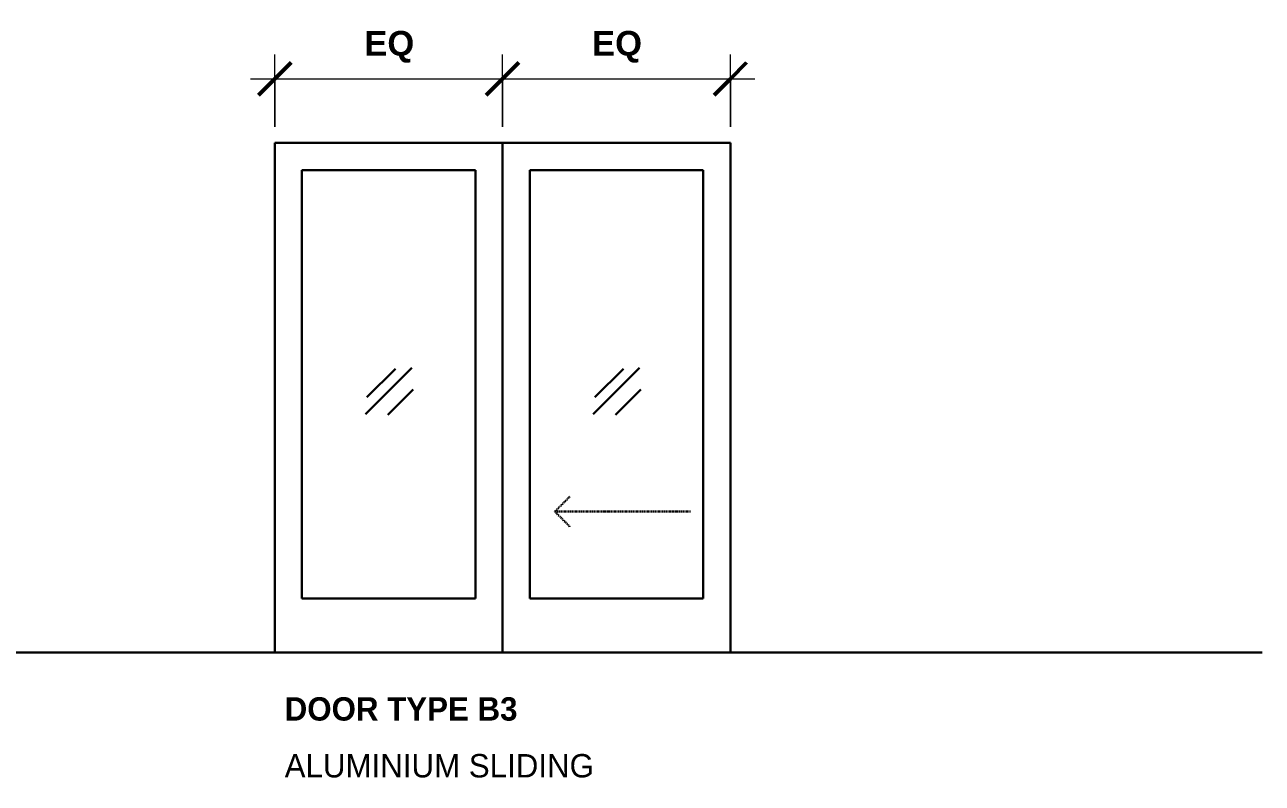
# Model space of a CAD drawing. Header units: inches. Extents: x 116 to 1055, y 81 to 606.
# Drawn here: x 630 to 858.2, y 466.3 to 606.2 of the extents above; entities that cross this region are included whole.
import ezdxf

# ---------------------------------------------------------------- set-up
doc = ezdxf.new("R2010")
doc.units = ezdxf.units.IN
doc.header["$MEASUREMENT"] = 0
doc.linetypes.add('Hidden 1_8_', pattern=[0.1875, 0.125, -0.0625])
for name, color, linetype, lineweight in [('A-ANNO-DIMS', 211, 'Continuous', 9), ('A-ANNO-DIMS-48', 211, 'Continuous', 9), ('A-DETL-HDLN', 90, 'Hidden 1_8_', 30), ('A-DETL-MEDM', 33, 'Continuous', 30), ('A-DETL-THIN', 151, 'Continuous', 30), ('A-DETL-WIDE', 214, 'Continuous', 30), ('G-ANNO-TEXT', 231, 'Continuous', 9)]:
    doc.layers.add(name, color=color, linetype=linetype, lineweight=lineweight)
doc.styles.add('Arial_B_1', font='arialbd.ttf', dxfattribs={"height": 4.566403})
doc.styles.add('Century Gothic_1', font='GOTHIC.TTF', dxfattribs={"height": 4.311335})
doc.dimstyles.new('OD_Dimension_-_1_16__Tol__2', dxfattribs={"dimscale": 12, "dimtxt": 4.5, "dimasz": 0.5, "dimexe": 0.375, "dimexo": 0.25, "dimgap": 0.25, "dimtad": 1, "dimdec": 4, "dimrnd": 0.0625, "dimzin": 1, "dimdsep": 46, "dimlunit": 4, "dimtxsty": 'Arial_B_1', "dimblk1": 'OBLIQUE', "dimblk2": 'OBLIQUE', "dimsah": 1, "dimcen": 0.09, "dimdle": 0.375, "dimazin": 0, "dimtfac": 1, "dimtdec": 4, "dimtix": 1, "dimtmove": 0, "dimatfit": 3, "dimfxl": 1, "dimtvp": 1, "dimtfill": 1, "dimfrac": 2, "dimtolj": 1, "dimtzin": 0, "dimlwd": 13, "dimlwe": 13, "dimarcsym": 2})

# ---------------------------------------------------------------- blocks, each defined once
blk = doc.blocks.new('DIMBLOCK9-Door Types')
at = {"layer": 'A-ANNO-DIMS-48', "lineweight": 13}
for p, q in [((676.09, 587.37), (676.09, 600.69)), ((718.09, 587.37), (718.09, 600.69)), ((671.59, 596.19), (722.59, 596.19)), ((676.09, 596.19), (676.09, 587.37)), ((718.09, 596.19), (718.09, 587.37))]:
    blk.add_line(p, q, dxfattribs=at)
at = {"layer": 'A-ANNO-DIMS-48', "lineweight": 50}
for p, q in [((676.09, 596.19), (679.09, 599.19)), ((718.09, 596.19), (721.09, 599.19)), ((676.09, 596.19), (673.09, 593.19)), ((718.09, 596.19), (715.09, 593.19))]:
    blk.add_line(p, q, dxfattribs=at)
at = {"layer": 'A-ANNO-DIMS-48', "color": 0, "lineweight": 13, "insert": (692.59, 605.04), "char_height": 4.566, "width": 10.8, "attachment_point": 1, "line_spacing_factor": 0.938532, "style": 'Arial_B_1', "bg_fill": 3, "box_fill_scale": 1.25, "bg_fill_color": 0, "bg_fill_transparency": 0}
blk.add_mtext('EQ', dxfattribs=at)
blk = doc.blocks.new('_Oblique')
at = {"color": 0, "linetype": 'ByBlock', "lineweight": -2}
blk.add_line((-0.5, -0.5), (0.5, 0.5), dxfattribs=at)
blk = doc.blocks.new('DIMBLOCK10-Door Types')
at = {"layer": 'A-ANNO-DIMS-48', "lineweight": 13}
for p, q in [((718.09, 587.37), (718.09, 600.69)), ((760.09, 587.37), (760.09, 600.69)), ((713.59, 596.19), (764.59, 596.19)), ((718.09, 596.19), (718.09, 587.37)), ((760.09, 596.19), (760.09, 587.37))]:
    blk.add_line(p, q, dxfattribs=at)
at = {"layer": 'A-ANNO-DIMS-48', "lineweight": 50}
for p, q in [((718.09, 596.19), (721.09, 599.19)), ((760.09, 596.19), (763.09, 599.19)), ((718.09, 596.19), (715.09, 593.19)), ((760.09, 596.19), (757.09, 593.19))]:
    blk.add_line(p, q, dxfattribs=at)
at = {"layer": 'A-ANNO-DIMS-48', "color": 0, "lineweight": 13, "insert": (734.59, 605.04), "char_height": 4.566, "width": 10.8, "attachment_point": 1, "line_spacing_factor": 0.938532, "style": 'Arial_B_1', "bg_fill": 3, "box_fill_scale": 1.25, "bg_fill_color": 0, "bg_fill_transparency": 0}
blk.add_mtext('EQ', dxfattribs=at)

msp = doc.modelspace()

# ---------------------------------------------------------------- linework, layer by layer
at = {"layer": 'A-DETL-HDLN'}
for p, q in [((727.72621, 516.36756), (730.55464, 519.19599)), ((752.72621, 516.36756), (727.72621, 516.36756)), ((727.72621, 516.36756), (730.55464, 513.53913)), ((687.20832, 490.36756), (723.20826, 490.36756))]:
    msp.add_line(p, q, dxfattribs=at)
at = {"layer": 'A-DETL-MEDM'}
for p, q in [((681.09319, 500.36756), (681.09319, 579.36756)), ((681.09319, 579.36756), (713.09319, 579.36756)), ((713.09319, 579.36756), (713.09319, 500.36756)), ((723.09319, 500.36756), (723.09319, 579.36756)), ((723.09319, 579.36756), (755.09319, 579.36756)), ((755.09319, 579.36756), (755.09319, 500.36756)), ((713.09319, 500.36756), (681.09319, 500.36756)), ((755.09319, 500.36756), (723.09319, 500.36756)), ((261.1645, 490.36756), (858.1645, 490.36756))]:
    msp.add_line(p, q, dxfattribs=at)
at = {"layer": 'A-DETL-THIN'}
for p, q in [((692.81075, 534.35685), (701.33583, 542.88193)), ((693.08193, 537.45645), (698.35962, 542.73415)), ((734.81075, 534.35685), (743.33583, 542.88193)), ((735.08193, 537.45645), (740.35962, 542.73415)), ((696.91429, 534.21775), (701.5971, 538.90056)), ((738.91429, 534.21775), (743.5971, 538.90056))]:
    msp.add_line(p, q, dxfattribs=at)
at = {"layer": 'A-DETL-WIDE'}
for p, q in [((676.09319, 584.36756), (718.09319, 584.36756)), ((676.09319, 490.36756), (676.09319, 584.36756)), ((718.09319, 584.36756), (718.09319, 490.36756)), ((718.09319, 584.36756), (760.09319, 584.36756)), ((718.09319, 490.36756), (718.09319, 584.36756)), ((760.09319, 584.36756), (760.09319, 490.36756)), ((718.09319, 490.36756), (676.09319, 490.36756)), ((760.09319, 490.36756), (718.09319, 490.36756))]:
    msp.add_line(p, q, dxfattribs=at)

# ---------------------------------------------------------------- texts
at = {"layer": 'G-ANNO-TEXT', "color": 137, "char_height": 4.3113354, "attachment_point": 1, "line_spacing_factor": 0.984117, "style": 'Century Gothic_1', "bg_fill": 3, "box_fill_scale": 1.25, "bg_fill_color": 0, "bg_fill_transparency": 0}
for s, insert, width in [('\\fCentury Gothic|b1|i0|c0|p34|;DOOR TYPE B3', (677.91167, 482.12575), 48.6), ('ALUMINIUM SLIDING', (677.91167, 471.64199), 68.472)]:
    msp.add_mtext(s, dxfattribs=dict(at, insert=insert, width=width))

# ---------------------------------------------------------------- next in the draw order: dimensions: what is measured, and where the dimension line sits
at = {"layer": 'A-ANNO-DIMS', "lineweight": 13}
dim = msp.add_linear_dim(base=(718.09319, 596.1886), p1=(676.09319, 584.36756), p2=(718.09319, 584.36756), text='EQ', dimstyle='OD_Dimension_-_1_16__Tol__2', override={"dimpost": '<>', "dimfxl": 42}, dxfattribs=at)
dim.commit()
dim.dimension.update_dxf_attribs({"geometry": 'DIMBLOCK9-Door Types', "text_midpoint": (697.09319, 601.73968)})

# ---------------------------------------------------------------- next in the draw order: dimensions: what is measured, and where the dimension line sits
dim = msp.add_linear_dim(base=(760.09319, 596.1886), p1=(718.09319, 584.36756), p2=(760.09319, 584.36756), text='EQ', dimstyle='OD_Dimension_-_1_16__Tol__2', override={"dimpost": '<>', "dimfxl": 42}, dxfattribs=at)
dim.commit()
dim.dimension.update_dxf_attribs({"geometry": 'DIMBLOCK10-Door Types', "text_midpoint": (739.09319, 601.73968)})

doc.saveas('drawing.dxf')
